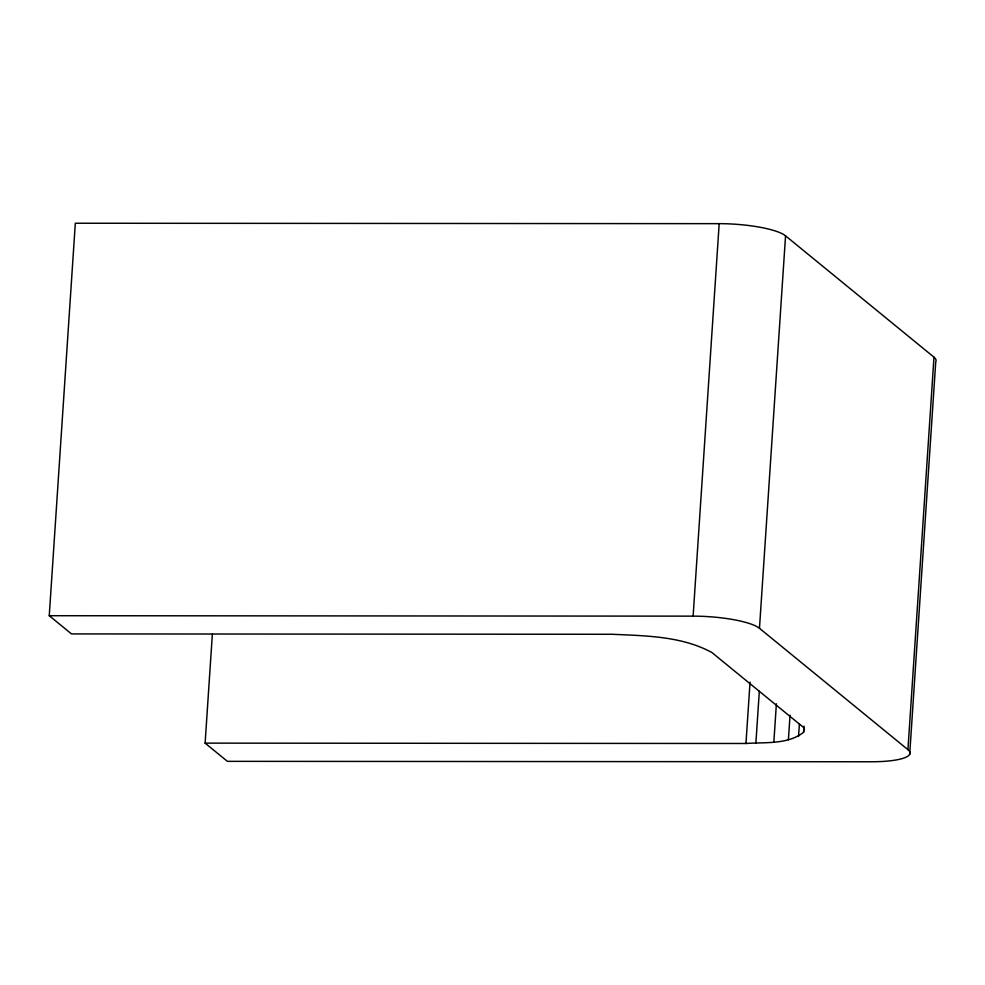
<?xml version="1.0" encoding="UTF-8"?>
<svg xmlns="http://www.w3.org/2000/svg" width="985" height="985" viewBox="0 0 985 985"><rect width="100%" height="100%" fill="white"/><g stroke="black" fill="none" stroke-linecap="round" stroke-linejoin="round"><path stroke-width="1.48" d="M212.354 634.229L205.114 743.133L745.965 743.49C765.136 742.074 787.655 744.758 803.612 732.298L803.871 727.718L711.896 652.526C681.792 636.113 645.84 635.83 612.375 634.278L71.511 633.921L49.25 615.711L75.316 223.238L719.185 223.657A53.719 11.623 3.8 0 1 785.55 235.834L933.989 357.186A53.719 11.623 3.8 0 1 935.75 361.827L909.684 754.301M205.114 743.133L227.387 761.343L871.257 761.762A53.719 11.623 3.8 0 0 907.924 749.659L759.472 628.307A53.719 11.623 3.8 0 0 693.12 616.142L719.185 223.657M745.965 743.49L750.041 682.137M759.472 628.307L785.55 235.834M755.864 743.343L759.324 691.187M773.841 742.124L776.389 703.783M788.406 739.76L790.032 715.221M798.552 736.411L799.377 724.135M803.612 732.298L804.019 726.167M907.924 749.659L933.989 357.186M49.25 615.711L693.12 616.142"/></g></svg>
